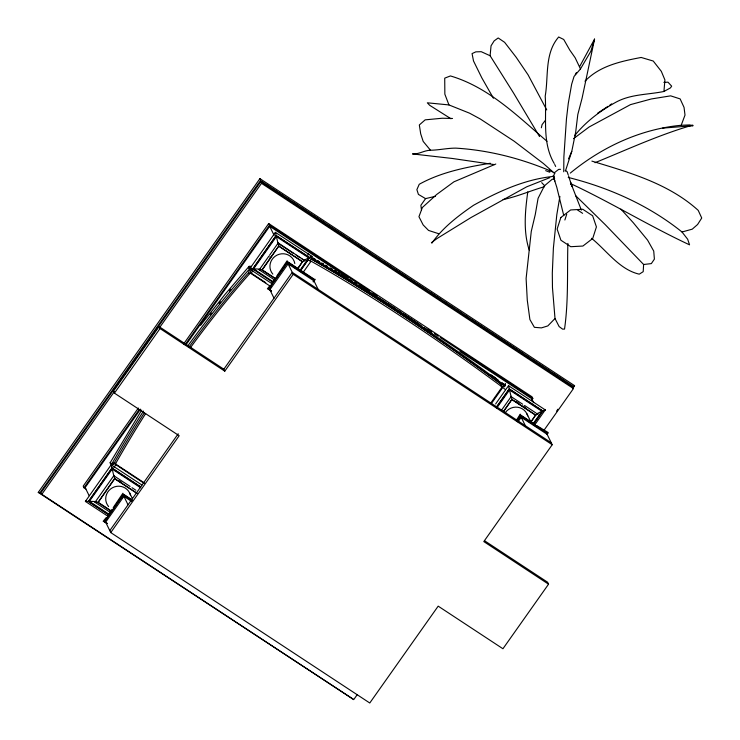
<?xml version="1.0" encoding="UTF-8"?>
<svg xmlns="http://www.w3.org/2000/svg" width="740" height="740" viewBox="0 0 740 740"><rect width="100%" height="100%" fill="white"/><g stroke="black" fill="none" stroke-linecap="round" stroke-linejoin="round"><path stroke-width="1.11" d="M563.741 171.791L563.88 156.843L566.461 118.788L568.283 103.35L571.659 84.212L574.055 76.442L580.475 68.931L590.862 51.254L594.553 39.1L579.698 66.508M567.876 243.414C567.099 271.959 568.588 300.764 564.528 329.096L562.557 329.115L559.135 326.581L555.009 318.524L552.466 287.61L552.308 273.171L553.39 248.057L556.804 214.748L559.903 196.424M575.498 195.545L605.209 224.627L643.615 264.495L643.208 271.663L639.24 274.17C619.362 269.554 606.782 250.61 591.519 238.289M278.074 242.85L278.795 246.013L302.531 261.636L305.019 260.748L278.027 242.812L278.111 243.765M574.666 135.624C585.803 121.656 600.307 110.778 615.902 102.231C630.758 94.054 647.815 94.785 663.928 91.473L664.918 79.948L661.32 71.336L653.244 61.041L641.154 57.452C620.99 61.318 599.64 65.777 584.961 81.224M539.543 136.567L513.477 92.916L490.111 55.741L491.046 45.815L494.144 40.885L498.196 37.962L504.625 42.328L516.15 57.248L528.092 74.87L546.74 109.936M537.009 413.679L541.893 411.274L509.509 389.971L496.845 407.907M594.553 39.1L582.066 98.263L577.811 114.497L575.655 132.34L571.77 151.413L565.452 170.968M251.396 269.258L250.064 268.389A1.637 0.814 41.4 0 1 248.918 266.631A1.637 0.814 41.4 0 1 250.435 266.622L250.064 268.389A293.058 69.384 -56.7 0 0 187.923 345.71M141.997 485.061L111.194 464.785L85.387 501.415L107.689 516.085M301.106 269.601L309.616 257.557L312.141 256.521L275.4 232.342L249.593 268.962L271.894 283.642M535.307 424.066L545.251 409.895L508.51 385.716L495.624 403.957M541.347 127.77L542.096 124.588L545.473 120.259M527.787 191.882C525.15 210.9 523.115 231.611 529.266 250.157M563.788 215.636L556.804 187.322L553.446 176.777L554.87 172.318L558.645 169.414L560.513 169.312M564.87 219.993L566.72 214.212M251.082 270.146L249.824 273.68L248.492 272.81L250.851 266.169L248.973 268.324M570.318 173.077C601.814 147.149 640.35 129.093 681.198 125.273L685.009 115.079L684.038 107.374L680.134 98.91L670.653 95.849L651.339 98.966L630.499 104.618L589.16 126.965L573.509 138.667M568.561 158.841L571.77 151.413M575.295 74.629L576.395 72.603M143.458 411.079A293.058 69.384 -56.7 0 0 112.064 463.499L110.972 463.786L110.094 462.833L141.682 410.099M110.889 463.934L114.386 462.648L115.718 463.527L112.212 464.803L110.972 463.786M353.119 699.115L38.267 492.396L259.916 178.636L574.564 385.66L573.232 387.547M311.151 257.714A293.058 39.414 35.2 0 1 504.162 385.078L505.485 383.755L503.228 386.4M38.267 492.396L39.821 492.979L260.508 180.569L259.916 178.636M544.159 430.042L573.454 388.565L572.658 386.937L260.711 181.689L40.968 492.748L41.764 494.376L114.349 391.636M287.629 262.922L293.207 274.309L224.784 371.156L223.832 369.204L159.082 326.608L113.46 391.173L114.423 393.125L179.172 435.731L110.75 532.578L369.769 703L438.182 606.143L502.941 648.749L548.553 584.184L547.6 582.232L484.746 540.875M159.627 327.533L261.507 183.317L260.711 181.689M114.423 393.125L160.034 328.551L159.082 326.608M138.38 408.018L83.195 486.134L83.99 487.762L85.923 489.029M183.594 344.017L268.694 223.545L532.023 396.807L532.828 398.435L531.496 400.322M83.99 487.762L139.176 409.646M185.056 344.701L269.489 225.173L268.694 223.545M140.508 409.155L85.146 487.53L89.133 495.671M186.452 344.118L269.693 226.292L348.161 277.925M108.54 514.716L88.467 501.516L112.036 468.152L111.241 464.822L111.268 465.738M300.532 270.692L309.616 257.557L276.159 235.542L252.673 269.064L276.159 235.542L275.4 232.342L275.474 233.294M108.428 513.865L89.383 501.332L112.193 469.049L140.757 487.845M272.644 281.413L253.598 268.879L276.399 236.597L308.774 257.899L300.311 269.887M113.905 467.486L115.856 464.72L115.459 463.906A292.05 69.144 -56.7 0 1 145.651 413.549M269.915 285.992L250.934 273.504L252.886 270.748M112.193 469.049L113.784 475.709L95.543 501.535L89.383 501.332M268.87 256.17L259.749 269.082L253.598 268.879M269.526 255.245L277.99 243.257L276.399 236.597M110.362 510.591L98.022 502.469L114.746 478.789L113.821 475.265L113.895 476.218M274.577 278.138L262.228 270.017L278.795 246.013L262.071 269.693L259.065 269.758L260.239 269.055M106.079 517.704L103.184 521.247L107.124 523.273M108.022 514.957L111.916 509.444M113.211 507.603L122.923 493.229L123.904 496.346L131.572 501.396M270.285 285.261L267.39 288.794L271.33 290.82M271.58 283.42L275.474 277.916M276.769 276.075L287.129 260.776L288.11 263.903L314.01 280.941A4.514 1.184 -10.1 0 1 314.63 280.108L287.471 262.034L268.463 288.933L271.515 291.162M105.829 520.276L107.133 518.435M121.471 498.14L123.423 495.375L128.038 504.8M270.035 287.832L271.339 285.982M123.904 496.346L105.654 522.181A4.514 1.184 -10.1 0 0 104.405 521.719L123.266 494.477L131.933 500.185M288.11 263.903L269.86 289.729A4.514 1.184 -10.1 0 0 268.611 289.266L287.629 262.358L314.611 280.108L313.298 281.968M109.798 530.635L178.22 433.779M223.832 369.204L292.254 272.357L551.263 442.77M298.035 268.01L301.892 262.552M297.545 269.249L302.531 261.636M310.347 260.369L311.281 259.046A292.439 39.331 35.2 0 1 501.665 384.31L505.411 385.457L504.477 386.779L500.73 385.632L501.665 384.31M303.622 271.737L310.782 261.599L310.384 260.785A292.05 39.276 35.2 0 1 502.146 386.955L505.392 389.638M313.14 281.644L315.212 279.341L314.13 279.137M435.453 196.285L425.565 198.625L420.884 205.267L421.476 209.919M490.426 403.541L502.146 386.955M491.48 403.43L502.543 387.769M496.179 407.453L509.277 388.916L508.556 385.753L508.584 386.668M496.263 407.611L509.277 388.916L542.725 410.931L533.642 424.066M501.979 409.544L511.109 396.631L509.509 389.971M503.542 411.227L511.904 399.397L511.183 396.224L511.22 397.139M503.7 411.56L511.904 399.397L535.649 415.02L531.302 421.717M516.372 420.264L520.238 414.16L521.219 417.277L547.119 434.315A4.514 1.184 -10.1 0 1 547.739 433.483L520.581 415.408L516.687 420.921M517.463 420.375L520.738 415.732L547.72 433.483M518.786 419.071L520.738 416.305L525.363 425.731M517.963 421.893L521.219 417.277M531.144 421.393L535.649 415.02L538.165 413.975L536.583 413.827M533.42 423.271L541.893 411.274M534.215 422.975L542.725 410.931L545.213 410.034M572.473 388.593L574.564 385.66M556.591 411.107L557.923 409.22M357.041 694.916L353.72 699.624L39.821 492.979M546.647 433.344L552.216 444.721L483.803 541.578L548.553 584.184M200.623 325.258L224.978 294.446L249.01 266.428M554.13 176.351C525.391 179.024 498.446 191.429 473.48 205.322C458.18 215.849 442.464 227.828 431.901 243.127L431.429 242.655L437.248 238.391L471.075 217.505L526.658 186.832L549.765 177.665M555.009 318.524L547.822 325.914L541.43 327.885L534.4 327.33L529.896 319.541L527.278 300.209L526.112 278.499L531.274 231.37L535.279 214.489L538.082 198.32L544.464 185.786L552.308 179.163L554.399 179.394M249.63 268.814L250.24 268.454M85.424 501.267L86.025 500.906M110.094 462.833L113.377 464.378M609.852 105.089L611.684 103.868M597.55 113.248L608.021 106.31M663.928 91.473L670.459 87.894L671.652 86.154L667.989 82.177L663.863 82.381M495.791 164.04L453.916 181.827L436.693 194.472L422.383 207.487L418.951 216.7L423.151 224.932L428.553 230.427L438.829 233.766M595.025 162.698C627.326 149.526 659.137 134.791 692.723 125.097L692.862 125.735L662.679 128.113M547.563 433.159L548.266 432.595L536.648 425.537M96.034 501.507L94.859 502.201L109.409 511.784M503.071 199.56C517.362 196.609 530.645 190.643 544.603 186.656M250.768 268.269L251.415 268.084M308.774 257.899L303.9 260.295L301.976 259.037M568.227 177.443C609.224 187.692 648.943 205.424 682.002 231.99L692.242 229.169L697.598 224.498L701.733 218.023L698.218 210.373C668.572 183.492 629.278 172.448 591.889 161.117M552.678 171.883C522.098 158.693 489.112 150.155 455.803 148.13C447.293 148.102 438.996 150.118 430.495 150.238C424.205 150.331 418.664 154.521 412.495 153.92L452.344 158.471L494.376 164.613M490.296 163.253C465.969 167.212 440.911 172.207 419.238 184.279L416.879 189.644L418.414 194.398L425.565 198.625M643.615 264.495L651.33 263.607L654.391 259.139L653.735 251.091L647.62 240.186L633.237 222.666L620.906 209.124M310.55 256.373L311.984 256.41M303.465 260.452L304.899 260.499M681.198 125.273L689.736 124.921L692.862 125.735M452.538 118.465L442.196 118.243L425.167 119.852L419.33 124.958L420.699 133.829L423.178 141.405L430.495 150.238M544.27 409.71L545.093 409.784M554.815 173.585L543.428 163.54L514.087 141.155L480.251 118.964L469.567 113.183L448.94 104.923L427.304 102.805L429.7 105.311L450.993 118.779M249.75 269.073L252.599 268.897L272.746 282.273M95.016 502.312L97.856 502.146L110.205 510.267M85.544 501.516L88.384 501.35L108.456 514.559M545.676 170.644L549.802 172.244L549.348 170.08M490.111 55.741L481.222 51.689L475.82 51.856L472.065 53.604L473.507 60.958L481.796 77.811L493.423 98.244M570.512 183.557C610.907 202.427 649.1 225.95 689.569 244.847L687.673 239.251L682.002 231.99M312.779 258.038L315.721 259.712M317.682 260.832L319.643 261.951M565.212 170.404L567.108 171.643L568.209 174.871M577.699 210.095L582.62 213.333M260.508 180.569L573.815 386.706M261.275 181.513L263.209 182.78M266.104 184.686L269.971 187.229M272.866 189.135L276.732 191.679M278.666 192.946L283.494 196.128M285.427 197.395L290.256 200.577M292.18 201.844L297.008 205.017M300.875 207.561L311.503 214.554M313.427 215.821L318.256 219.003M320.189 220.27L325.017 223.452M326.95 224.72L345.303 236.791M348.198 238.696L352.064 241.24M354.96 243.146L358.826 245.689M360.75 246.957L365.588 250.139M367.512 251.406L372.34 254.588M374.274 255.855L379.102 259.037M382.969 261.572L392.625 267.926M395.521 269.832L400.349 273.014M402.282 274.281L407.111 277.463M409.044 278.73L413.873 281.912M416.768 283.818L427.396 290.802M430.292 292.716L434.158 295.251M437.053 297.156L440.911 299.7M443.815 301.606L447.672 304.149M449.606 305.417L454.434 308.599M456.367 309.866L461.196 313.048M465.062 315.591L467.957 317.497M471.824 320.041L481.481 326.386M484.376 328.301L489.205 331.474M491.138 332.741L495.966 335.923M497.9 337.19L516.243 349.271M519.147 351.176L523.004 353.711M525.899 355.625L529.766 358.16M531.699 359.437L536.528 362.609M538.461 363.886L543.29 367.059M545.223 368.326L550.051 371.508M553.909 374.052L563.566 380.406M261.507 183.317L573.454 388.565M269.489 225.173L369.806 291.181M372.701 293.086L377.529 296.259M427.683 329.254L431.54 331.798M434.436 333.703L438.293 336.238M440.226 337.505L532.828 398.435M459.947 351.472L531.672 398.666L533.67 402.736M276.242 235.699L309.699 257.714M509.351 389.083L542.809 411.089M308.885 260.351L310.782 261.599M277.99 243.257L293.345 253.357M296.222 255.245L300.061 257.77M511.109 396.631L522.616 404.207M524.54 405.464L536.047 413.04M516.178 401.543L519.027 403.42M522.819 405.918L525.668 407.796M278.952 246.346L302.697 261.96M512.062 399.72L535.806 415.344M288.119 262.016L313.168 278.499M520.266 414.761L534.715 424.27M293.392 266.714L296.268 268.611M300.098 271.127L302.984 273.023M522.662 417.564L524.577 418.831M527.454 420.718L531.292 423.243M533.216 424.51L537.055 427.036M293.207 274.309L552.216 444.721M275.363 278.443L262.228 270.017M259.222 269.86L274.577 279.961M190.374 347.763A292.05 69.144 -56.7 0 1 250.536 272.699L265.725 282.68M160.034 328.551L224.784 371.156M115.459 463.906L143.93 482.637M115.856 464.72L144.328 483.451M140.628 486.855L111.953 467.995L88.467 501.516M112.036 468.152L140.711 487.022M113.784 475.709L130.092 486.439M132.016 487.697L135.855 490.222M118.853 480.612L121.702 482.489M137.381 493.46L114.58 478.466L98.022 502.469M114.746 478.789L136.585 493.164M123.913 494.468L131.618 499.537M132.099 500.508L123.423 494.81L104.414 521.709L107.309 523.615M124.385 496.004L126.299 497.271M493.191 376.438L498.557 380.397M502.136 383.043L505.411 385.457M541.708 182.641L544.64 185.74M547.008 141.312C517.676 116.134 488.566 87.163 450.438 75.942L444.721 78.144L444.851 94.174L448.94 104.923M526.954 413.882L530.774 421.689M313.529 279.97L318.154 289.396M269.693 226.292L274.179 235.45M269.952 256.882L270.433 257.853M269.388 288.757L274.004 298.183M250.536 272.699L250.934 273.504M129.63 492.96L132.497 498.816M105.182 521.201L110.75 532.578M553.168 175.519L554.639 178.534M554.695 164.447L555.666 166.454M580.475 68.931L575.146 57.757L569.745 50.024L563.723 39.47L558.672 37C544.427 53.447 548.654 76.22 545.213 96.108C546.721 118.715 542.059 142.885 554.205 163.447M581.363 210.114L570.475 182.188L571.937 186.48L568.57 175.944M553.446 176.777L554.898 181.069M312.715 257.973A296.231 39.84 35.2 0 1 315.656 259.647M317.636 260.776A296.231 39.84 35.2 0 1 319.625 261.923M332.131 269.221A296.231 39.84 35.2 0 0 330.197 268.084A297.832 40.053 35.2 0 1 332.168 269.258M334.073 270.377A296.231 39.84 35.2 0 1 336.016 271.534M337.912 272.662A296.231 39.84 35.2 0 1 339.762 273.772M341.612 274.882A296.231 39.84 35.2 0 1 343.48 276.002M345.349 277.13A296.231 39.84 35.2 0 1 347.217 278.268M349.104 279.415A296.231 39.84 35.2 0 1 351.935 281.144M353.831 282.301A296.231 39.84 35.2 0 1 356.68 284.058M358.595 285.242A296.231 39.84 35.2 0 1 366.291 290.034M370.111 292.43A296.231 39.84 35.2 0 1 375.633 295.926M378.418 297.693A296.231 39.84 35.2 0 1 380.268 298.877M382.127 300.061A296.231 39.84 35.2 0 1 384.92 301.855M386.789 303.058A296.231 39.84 35.2 0 1 395.234 308.534M397.112 309.764A296.231 39.84 35.2 0 1 400.886 312.234M402.782 313.473A296.231 39.84 35.2 0 1 419.876 324.86M423.687 327.432A296.231 39.84 35.2 0 1 427.507 330.012M491.036 374.829A296.231 39.84 35.2 0 1 496.577 378.908M502.09 382.978A296.231 39.84 35.2 0 1 504.828 385.013M310.717 258.695A297.693 40.034 35.2 0 1 501.711 384.726M307.452 254.107A1.637 0.962 -60.4 0 1 308.728 254.949M334.11 270.405A297.832 40.053 35.2 0 1 336.062 271.571M337.967 272.709A297.832 40.053 35.2 0 1 339.817 273.818M341.686 274.938A297.832 40.053 35.2 0 1 348.244 278.906M350.14 280.062A297.832 40.053 35.2 0 1 352.036 281.219M353.933 282.384A297.832 40.053 35.2 0 1 356.8 284.151M358.715 285.335A297.832 40.053 35.2 0 1 361.601 287.12M364.496 288.933A297.832 40.053 35.2 0 1 369.343 291.967M370.268 292.55A297.832 40.053 35.2 0 1 372.109 293.715M373.959 294.881A297.832 40.053 35.2 0 1 376.734 296.647M378.593 297.822A297.832 40.053 35.2 0 1 386.058 302.605M387.927 303.816A297.832 40.053 35.2 0 1 390.748 305.639M392.625 306.86A297.832 40.053 35.2 0 1 396.4 309.32M399.239 311.17A297.832 40.053 35.2 0 1 402.079 313.039M403.023 313.658A297.832 40.053 35.2 0 1 421.976 326.294M423.779 327.515A297.832 40.053 35.2 0 1 431.947 333.065M114.395 462.648A292.439 69.236 -56.7 0 1 144.383 412.698M188.792 347.402A292.439 69.236 -56.7 0 1 248.492 272.82M219.133 303.576A296.231 70.133 -56.7 0 1 220.576 301.791M248.945 268.305A296.231 70.133 -56.7 0 1 250.425 266.641M210.28 314.815A297.832 70.513 -56.7 0 1 211.64 313.066M229.493 290.94A297.832 70.513 -56.7 0 1 230.936 289.22M505.318 412.624A12.636 12.155 -26.1 0 1 517.787 407.25A12.636 12.155 -26.1 0 1 527.694 415.871M272.829 274.124A12.636 12.155 -26.1 0 1 277.195 255.041A12.636 12.155 -26.1 0 1 294.816 263.532M108.623 506.567A12.636 12.155 -26.1 0 1 112.499 487.734A12.636 12.155 -26.1 0 1 130.379 494.949M560.837 217.505L557.127 229.076L560.92 240.232L570.762 246.707L582.907 246.041L592.712 238.474L596.422 226.912L592.629 215.756L582.787 209.272L570.642 209.947L560.837 217.505M323.51 264.171A296.231 39.84 35.2 0 0 321.613 263.07A297.832 40.053 35.2 0 1 323.51 264.18M327.321 266.391A296.231 39.84 35.2 0 0 325.406 265.281A297.832 40.053 35.2 0 1 327.339 266.409"/></g></svg>
